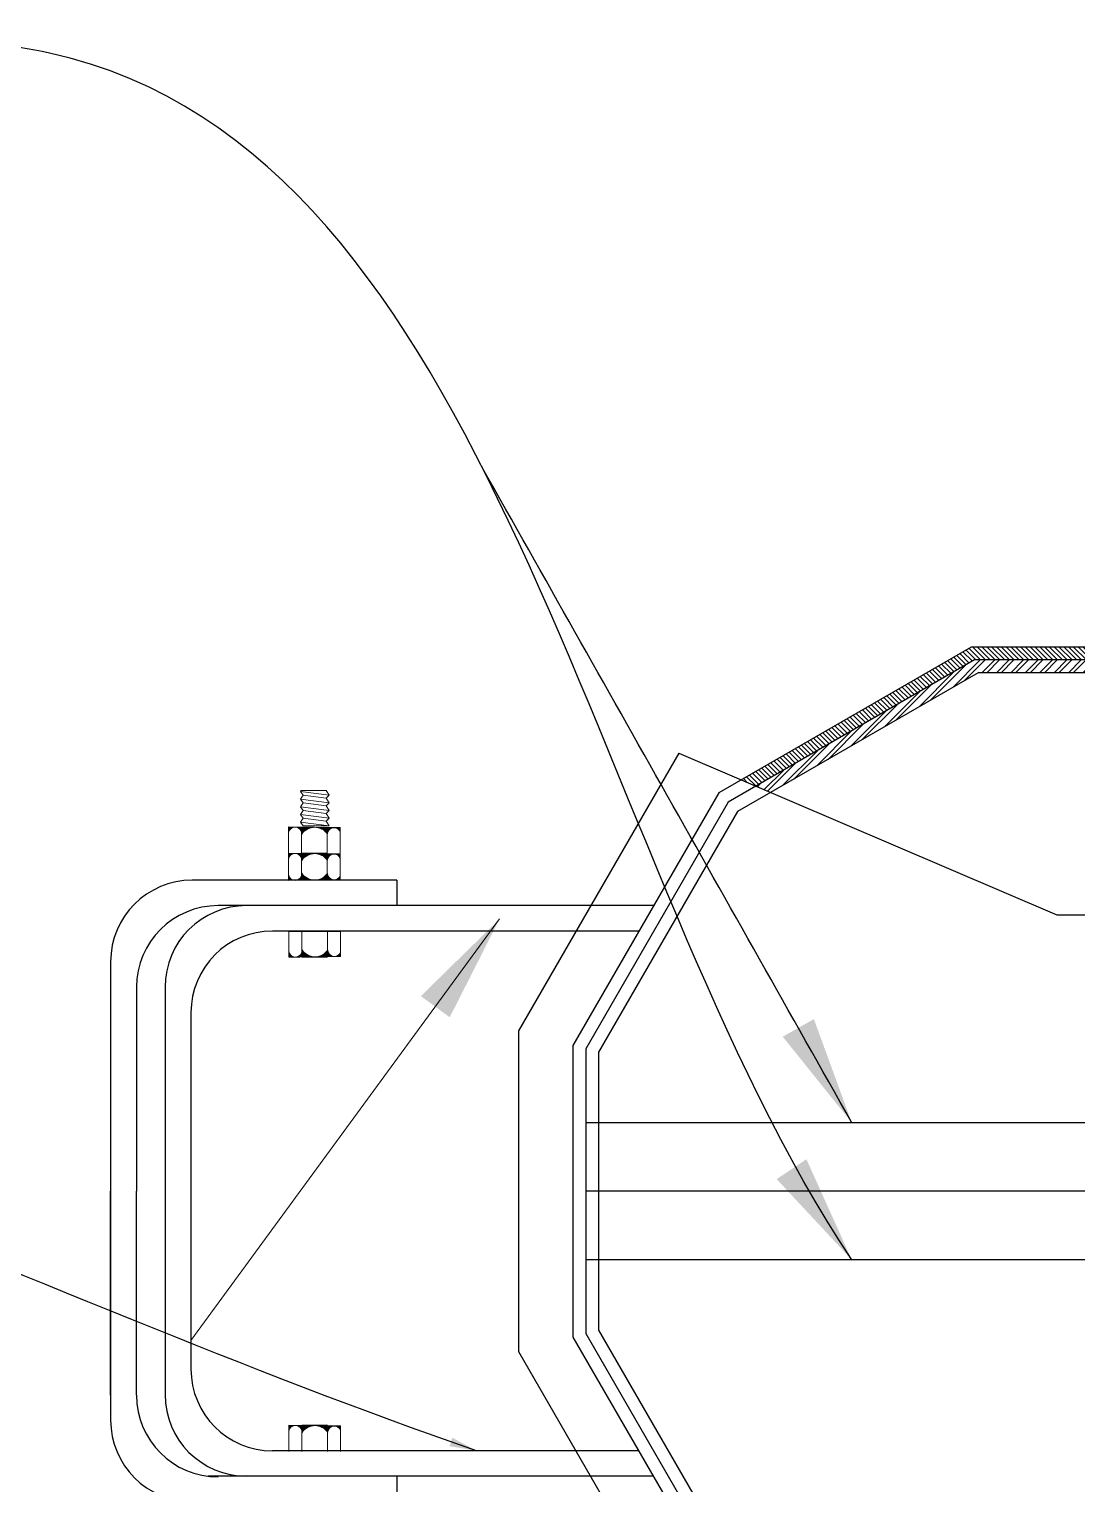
# Model space of a CAD drawing. Header units: centimetres. Extents: x 14 to 66415, y 14 to 43040.
# Drawn here: x 22230 to 23000, y 37621 to 38690 of the extents above; entities that cross this region are included whole.
import ezdxf

# ---------------------------------------------------------------- set-up
doc = ezdxf.new("R2010")
doc.units = ezdxf.units.CM
doc.header["$LTSCALE"] = 10
doc.header["$MEASUREMENT"] = 0
doc.layers.add('ACERO1', color=144, linetype='CONTINUOUS')
doc.layers.add('TEXTOS', color=7, linetype='CONTINUOUS')
doc.styles.get("Standard").update_dxf_attribs({"font": ''})
doc.styles.get('Standard').set_extended_font_data('Zurich Ex BT')
doc.dimstyles.get("Standard").update_dxf_attribs({"dimtxt": 200, "dimasz": 80, "dimexe": 3, "dimexo": 10, "dimgap": 0.09, "dimtad": 0, "dimtih": 1, "dimtoh": 1, "dimzin": 0, "dimdsep": 46, "dimtxsty": 'Standard', "dimcen": 0.09, "dimclrd": 256, "dimclre": 256, "dimclrt": 256, "dimadec": 0, "dimazin": 0, "dimtfac": 1, "dimtofl": 0, "dimtmove": 0, "dimatfit": 3, "dimfxl": 0, "dimtolj": 1, "dimtzin": 0, "dimlwd": 0, "dimlwe": 0, "dimarcsym": 0})

msp = doc.modelspace()

# ---------------------------------------------------------------- hatches: boundary and pattern name
at = {"layer": 'ACERO1'}
h = msp.add_hatch(dxfattribs=at)
h.set_pattern_fill('ANSI31', color=256, scale=20, angle=90, style=0)
h.set_pattern_definition([(135, (38262.974, -65392.9134), (-1.76776695, -1.76776695), [])])
h.paths.add_polyline_path([(23029.706, 38235.792), (22922.526, 38235.792), (22753.542, 38138.229), (22764.337, 38133.607), (22925.045, 38226.392), (23029.706, 38226.392)])
h.paths.add_polyline_path([(23136.886, 38235.792), (23029.706, 38235.792), (23029.706, 38226.392), (23134.367, 38226.392), (23315.645, 38121.731), (23420.306, 37940.453), (23420.306, 37929.918), (23429.706, 37934.441), (23429.706, 37942.972), (23322.526, 38128.612)])
h = msp.add_hatch(dxfattribs=at)
h.set_pattern_fill('ANSI32', color=256, scale=20, style=0)
h.set_pattern_definition([(45, (38262.974, -65392.9134), (-5.30330086, 5.30330086), []), (45, (38266.5095, -65392.9134), (-5.30330086, 5.30330086), [])])
h.paths.add_polyline_path([(22927.564, 38216.992), (23029.706, 38216.992), (23029.706, 38226.392), (22925.045, 38226.392), (22764.337, 38133.607), (22775.133, 38128.986)])

# ---------------------------------------------------------------- linework, layer by layer
for p, q in [((22707.604, 38157.894), (22985.486, 38038.935)), ((22500.126, 38064.492), (22349.706, 38064.492)), ((22500.126, 38064.492), (22500.126, 38045.792)), ((22389.706, 38045.792), (22368.766, 38045.792)), ((22689.069, 38045.792), (22389.706, 38045.792)), ((22985.486, 38038.935), (23143.933, 38038.935)), ((22678.273, 38027.092), (22408.766, 38027.092)), ((22420.707, 38027.092), (22458.705, 38027.092)), ((22289.706, 38004.492), (22289.706, 37835.792)), ((22308.766, 37985.792), (22308.766, 37835.792)), ((22329.706, 37985.792), (22329.706, 37686.252)), ((22348.766, 37967.092), (22348.766, 37704.952)), ((23029.706, 37886.192), (22639.706, 37886.192)), ((22289.706, 37685.792), (22289.706, 37835.792)), ((22289.706, 37835.792), (22289.706, 37667.552)), ((22308.766, 37685.792), (22308.766, 37835.792)), ((23029.706, 37835.792), (22639.706, 37835.792)), ((23029.706, 37785.392), (22639.706, 37785.392)), ((22439.706, 37644.952), (22408.766, 37644.952)), ((22678.007, 37644.952), (22439.706, 37644.952)), ((22688.804, 37626.252), (22361.351, 37626.252)), ((22500.126, 37626.252), (22500.126, 37607.552))]:
    msp.add_line(p, q, dxfattribs=at)
at = {"layer": 'ACERO1', "lineweight": 5}
for p, q in [((22429.24, 38129.756), (22429.844, 38130.33)), ((22448.183, 38130.33), (22429.844, 38130.33)), ((22450.338, 38126.916), (22448.183, 38130.33)), ((22450.338, 38126.947), (22429.24, 38129.756)), ((22431.394, 38126.947), (22429.24, 38129.756)), ((22431.394, 38126.947), (22429.24, 38124.138)), ((22450.338, 38121.329), (22429.24, 38124.138)), ((22431.394, 38121.329), (22429.24, 38124.138)), ((22431.394, 38121.329), (22429.24, 38118.519)), ((22448.183, 38124.712), (22431.394, 38126.947)), ((22448.183, 38119.093), (22431.394, 38121.329)), ((22448.183, 38124.712), (22450.338, 38126.947)), ((22450.338, 38121.298), (22448.183, 38124.712)), ((22448.183, 38119.093), (22450.338, 38121.329)), ((22431.394, 38115.68), (22429.24, 38118.489)), ((22450.338, 38115.68), (22429.24, 38118.489)), ((22431.394, 38115.68), (22429.24, 38112.87)), ((22431.394, 38110.03), (22429.24, 38112.84)), ((22450.338, 38110.03), (22429.24, 38112.84)), ((22431.394, 38110.03), (22429.24, 38107.221)), ((22448.183, 38113.444), (22431.394, 38115.68)), ((22448.183, 38107.795), (22431.394, 38110.03)), ((22450.338, 38115.68), (22448.183, 38119.093)), ((22448.183, 38113.444), (22450.338, 38115.68)), ((22450.338, 38110.03), (22448.183, 38113.444)), ((22448.183, 38107.795), (22450.338, 38110.03)), ((22420.519, 38099.03), (22420.519, 38103.617)), ((22420.519, 38103.617), (22458.517, 38103.153)), ((22425.329, 38103.518), (22420.519, 38103.518)), ((22424.352, 38103.4), (22420.519, 38103.4)), ((22423.919, 38103.281), (22420.519, 38103.281)), ((22423.593, 38103.162), (22420.519, 38103.162)), ((22423.324, 38103.043), (22420.519, 38103.043)), ((22423.091, 38102.925), (22420.519, 38102.925)), ((22422.885, 38102.806), (22420.519, 38102.806)), ((22422.7, 38102.687), (22420.519, 38102.687)), ((22422.531, 38102.568), (22420.519, 38102.568)), ((22422.376, 38102.45), (22420.519, 38102.45)), ((22422.233, 38102.331), (22420.519, 38102.331)), ((22422.101, 38102.212), (22420.519, 38102.212)), ((22421.978, 38102.093), (22420.519, 38102.093)), ((22421.862, 38101.975), (22420.519, 38101.975)), ((22421.755, 38101.856), (22420.519, 38101.856)), ((22421.654, 38101.737), (22420.519, 38101.737)), ((22421.559, 38101.618), (22420.519, 38101.618)), ((22421.471, 38101.5), (22420.519, 38101.5)), ((22421.387, 38101.381), (22420.519, 38101.381)), ((22421.309, 38101.262), (22420.519, 38101.262)), ((22421.236, 38101.143), (22420.519, 38101.143)), ((22421.167, 38101.025), (22420.519, 38101.025)), ((22421.102, 38100.906), (22420.519, 38100.906)), ((22421.042, 38100.787), (22420.519, 38100.787)), ((22420.986, 38100.669), (22420.519, 38100.669)), ((22420.933, 38100.55), (22420.519, 38100.55)), ((22420.884, 38100.431), (22420.519, 38100.431)), ((22420.839, 38100.312), (22420.519, 38100.312)), ((22420.798, 38100.194), (22420.519, 38100.194)), ((22420.759, 38100.075), (22420.519, 38100.075)), ((22420.724, 38099.956), (22420.519, 38099.956)), ((22420.693, 38099.837), (22420.519, 38099.837)), ((22420.664, 38099.719), (22420.519, 38099.719)), ((22420.639, 38099.6), (22420.519, 38099.6)), ((22420.616, 38099.481), (22420.519, 38099.481)), ((22420.597, 38099.362), (22420.519, 38099.362)), ((22420.58, 38099.244), (22420.519, 38099.244)), ((22420.567, 38099.125), (22420.519, 38099.125)), ((22420.558, 38099.03), (22420.519, 38099.03)), ((22420.519, 38084.385), (22420.519, 38098.932)), ((22428.623, 38103.518), (22425.524, 38103.518)), ((22438.342, 38103.4), (22426.501, 38103.4)), ((22438.538, 38103.281), (22426.934, 38103.281)), ((22437.728, 38103.162), (22427.26, 38103.162)), ((22437.161, 38103.043), (22427.53, 38103.043)), ((22436.701, 38102.925), (22427.762, 38102.925)), ((22436.305, 38102.806), (22427.968, 38102.806)), ((22435.953, 38102.687), (22428.154, 38102.687)), ((22435.634, 38102.568), (22428.322, 38102.568)), ((22435.341, 38102.45), (22428.477, 38102.45)), ((22435.069, 38102.331), (22428.62, 38102.331)), ((22434.815, 38102.212), (22428.752, 38102.212)), ((22434.576, 38102.093), (22428.876, 38102.093)), ((22434.35, 38101.975), (22428.991, 38101.975)), ((22434.136, 38101.856), (22429.098, 38101.856)), ((22433.931, 38101.737), (22429.199, 38101.737)), ((22450.338, 38104.381), (22429.24, 38107.191)), ((22431.394, 38104.381), (22429.24, 38107.191)), ((22433.736, 38101.618), (22429.294, 38101.618)), ((22433.55, 38101.5), (22429.383, 38101.5)), ((22433.371, 38101.381), (22429.466, 38101.381)), ((22433.199, 38101.262), (22429.544, 38101.262)), ((22433.033, 38101.143), (22429.618, 38101.143)), ((22432.873, 38101.025), (22429.686, 38101.025)), ((22432.719, 38100.906), (22429.751, 38100.906)), ((22432.57, 38100.787), (22429.811, 38100.787)), ((22432.427, 38100.669), (22429.868, 38100.669)), ((22432.287, 38100.55), (22429.92, 38100.55)), ((22432.152, 38100.431), (22429.969, 38100.431)), ((22432.022, 38100.312), (22430.014, 38100.312)), ((22430.019, 38084.385), (22430.019, 38103.501)), ((22431.895, 38100.194), (22430.056, 38100.194)), ((22431.772, 38100.075), (22430.094, 38100.075)), ((22431.653, 38099.956), (22430.129, 38099.956)), ((22431.537, 38099.837), (22430.161, 38099.837)), ((22431.424, 38099.719), (22430.189, 38099.719)), ((22431.314, 38099.6), (22430.215, 38099.6)), ((22431.208, 38099.481), (22430.237, 38099.481)), ((22431.104, 38099.362), (22430.257, 38099.362)), ((22431.004, 38099.244), (22430.273, 38099.244)), ((22430.906, 38099.125), (22430.286, 38099.125)), ((22430.81, 38099.006), (22430.297, 38099.006)), ((22430.717, 38098.887), (22430.304, 38098.887)), ((22430.37, 38098.412), (22430.306, 38098.412)), ((22430.627, 38098.769), (22430.309, 38098.769)), ((22430.454, 38098.531), (22430.31, 38098.531)), ((22430.539, 38098.65), (22430.311, 38098.65)), ((22450.338, 38104.381), (22431.394, 38104.381)), ((22448.06, 38103.281), (22441.049, 38103.281)), ((22457.779, 38103.162), (22441.859, 38103.162)), ((22453.28, 38103.043), (22442.426, 38103.043)), ((22452.716, 38102.925), (22442.886, 38102.925)), ((22452.344, 38102.806), (22443.282, 38102.806)), ((22452.048, 38102.687), (22443.634, 38102.687)), ((22451.799, 38102.568), (22443.953, 38102.568)), ((22451.581, 38102.45), (22444.246, 38102.45)), ((22451.386, 38102.331), (22444.517, 38102.331)), ((22451.211, 38102.212), (22444.771, 38102.212)), ((22451.05, 38102.093), (22445.011, 38102.093)), ((22450.903, 38101.975), (22445.237, 38101.975)), ((22450.766, 38101.856), (22445.451, 38101.856)), ((22450.64, 38101.737), (22445.655, 38101.737)), ((22450.522, 38101.618), (22445.85, 38101.618)), ((22450.412, 38101.5), (22446.037, 38101.5)), ((22450.309, 38101.381), (22446.216, 38101.381)), ((22450.212, 38101.262), (22446.388, 38101.262)), ((22450.122, 38101.143), (22446.554, 38101.143)), ((22450.037, 38101.025), (22446.713, 38101.025)), ((22449.957, 38100.906), (22446.867, 38100.906)), ((22449.883, 38100.787), (22447.016, 38100.787)), ((22449.813, 38100.669), (22447.16, 38100.669)), ((22449.748, 38100.55), (22447.299, 38100.55)), ((22449.687, 38100.431), (22447.434, 38100.431)), ((22449.63, 38100.312), (22447.565, 38100.312)), ((22449.576, 38100.194), (22447.692, 38100.194)), ((22449.527, 38100.075), (22447.815, 38100.075)), ((22449.482, 38099.956), (22447.934, 38099.956)), ((22449.44, 38099.837), (22448.05, 38099.837)), ((22449.401, 38099.719), (22448.163, 38099.719)), ((22450.338, 38104.381), (22448.183, 38107.795)), ((22449.366, 38099.6), (22448.272, 38099.6)), ((22449.334, 38099.481), (22448.379, 38099.481)), ((22449.305, 38099.362), (22448.482, 38099.362)), ((22449.28, 38099.244), (22448.583, 38099.244)), ((22449.257, 38099.125), (22448.681, 38099.125)), ((22449.238, 38099.006), (22448.776, 38099.006)), ((22449.222, 38098.887), (22448.869, 38098.887)), ((22449.208, 38098.769), (22448.96, 38098.769)), ((22449.017, 38084.385), (22449.017, 38103.269)), ((22449.198, 38098.65), (22449.047, 38098.65)), ((22449.191, 38098.531), (22449.133, 38098.531)), ((22458.517, 38103.043), (22454.692, 38103.043)), ((22458.517, 38102.925), (22455.256, 38102.925)), ((22458.517, 38102.806), (22455.629, 38102.806)), ((22458.517, 38102.687), (22455.924, 38102.687)), ((22458.517, 38102.568), (22456.173, 38102.568)), ((22458.517, 38102.45), (22456.391, 38102.45)), ((22458.517, 38102.331), (22456.586, 38102.331)), ((22458.517, 38102.212), (22456.761, 38102.212)), ((22458.517, 38102.093), (22456.922, 38102.093)), ((22458.517, 38101.975), (22457.069, 38101.975)), ((22458.517, 38101.856), (22457.206, 38101.856)), ((22458.517, 38101.737), (22457.333, 38101.737)), ((22458.517, 38101.618), (22457.45, 38101.618)), ((22458.517, 38101.5), (22457.561, 38101.5)), ((22458.517, 38101.381), (22457.664, 38101.381)), ((22458.517, 38101.262), (22457.76, 38101.262)), ((22458.517, 38101.143), (22457.851, 38101.143)), ((22458.517, 38101.025), (22457.935, 38101.025)), ((22458.517, 38100.906), (22458.015, 38100.906)), ((22458.517, 38100.787), (22458.089, 38100.787)), ((22458.517, 38100.669), (22458.159, 38100.669)), ((22458.517, 38100.55), (22458.225, 38100.55)), ((22458.517, 38100.431), (22458.286, 38100.431)), ((22458.517, 38100.312), (22458.343, 38100.312)), ((22458.517, 38100.194), (22458.396, 38100.194)), ((22458.517, 38100.075), (22458.445, 38100.075)), ((22458.517, 38099.956), (22458.491, 38099.956)), ((22458.517, 38099.884), (22458.517, 38103.153)), ((22458.517, 38084.385), (22458.517, 38099.776)), ((22420.519, 38079.685), (22420.519, 38084.272)), ((22420.519, 38084.272), (22458.517, 38083.808)), ((22425.329, 38084.173), (22420.519, 38084.173)), ((22424.352, 38084.055), (22420.519, 38084.055)), ((22423.919, 38083.936), (22420.519, 38083.936)), ((22423.593, 38083.817), (22420.519, 38083.817)), ((22423.324, 38083.698), (22420.519, 38083.698)), ((22423.091, 38083.58), (22420.519, 38083.58)), ((22422.885, 38083.461), (22420.519, 38083.461)), ((22420.519, 38083.456), (22420.519, 38068.909)), ((22422.7, 38083.342), (22420.519, 38083.342)), ((22422.531, 38083.224), (22420.519, 38083.224)), ((22422.376, 38083.105), (22420.519, 38083.105)), ((22422.233, 38082.986), (22420.519, 38082.986)), ((22422.101, 38082.867), (22420.519, 38082.867)), ((22421.978, 38082.749), (22420.519, 38082.749)), ((22421.862, 38082.63), (22420.519, 38082.63)), ((22421.755, 38082.511), (22420.519, 38082.511)), ((22421.654, 38082.392), (22420.519, 38082.392)), ((22421.559, 38082.274), (22420.519, 38082.274)), ((22421.471, 38082.155), (22420.519, 38082.155)), ((22421.387, 38082.036), (22420.519, 38082.036)), ((22421.309, 38081.917), (22420.519, 38081.917)), ((22421.236, 38081.799), (22420.519, 38081.799)), ((22421.167, 38081.68), (22420.519, 38081.68)), ((22421.102, 38081.561), (22420.519, 38081.561)), ((22421.042, 38081.442), (22420.519, 38081.442)), ((22420.986, 38081.324), (22420.519, 38081.324)), ((22420.933, 38081.205), (22420.519, 38081.205)), ((22420.884, 38081.086), (22420.519, 38081.086)), ((22420.839, 38080.967), (22420.519, 38080.967)), ((22420.798, 38080.849), (22420.519, 38080.849)), ((22420.759, 38080.73), (22420.519, 38080.73)), ((22420.724, 38080.611), (22420.519, 38080.611)), ((22420.693, 38080.492), (22420.519, 38080.492)), ((22420.664, 38080.374), (22420.519, 38080.374)), ((22420.639, 38080.255), (22420.519, 38080.255)), ((22420.616, 38080.136), (22420.519, 38080.136)), ((22420.597, 38080.018), (22420.519, 38080.018)), ((22420.58, 38079.899), (22420.519, 38079.899)), ((22420.567, 38079.78), (22420.519, 38079.78)), ((22420.558, 38079.685), (22420.519, 38079.685)), ((22428.623, 38084.173), (22425.524, 38084.173)), ((22438.342, 38084.055), (22426.501, 38084.055)), ((22438.538, 38083.936), (22426.934, 38083.936)), ((22437.728, 38083.817), (22427.26, 38083.817)), ((22437.161, 38083.698), (22427.53, 38083.698)), ((22436.701, 38083.58), (22427.762, 38083.58)), ((22436.305, 38083.461), (22427.968, 38083.461)), ((22435.953, 38083.342), (22428.154, 38083.342)), ((22435.634, 38083.224), (22428.322, 38083.224)), ((22435.341, 38083.105), (22428.477, 38083.105)), ((22435.069, 38082.986), (22428.62, 38082.986)), ((22434.815, 38082.867), (22428.752, 38082.867)), ((22434.576, 38082.749), (22428.876, 38082.749)), ((22434.35, 38082.63), (22428.991, 38082.63)), ((22434.136, 38082.511), (22429.098, 38082.511)), ((22433.931, 38082.392), (22429.199, 38082.392)), ((22433.736, 38082.274), (22429.294, 38082.274)), ((22433.55, 38082.155), (22429.383, 38082.155)), ((22433.371, 38082.036), (22429.466, 38082.036)), ((22433.199, 38081.917), (22429.544, 38081.917)), ((22433.033, 38081.799), (22429.618, 38081.799)), ((22432.873, 38081.68), (22429.686, 38081.68)), ((22432.719, 38081.561), (22429.751, 38081.561)), ((22432.57, 38081.442), (22429.811, 38081.442)), ((22432.427, 38081.324), (22429.868, 38081.324)), ((22432.287, 38081.205), (22429.92, 38081.205)), ((22432.152, 38081.086), (22429.969, 38081.086)), ((22432.022, 38080.967), (22430.014, 38080.967)), ((22449.017, 38084.353), (22430.019, 38084.353)), ((22430.019, 38083.456), (22430.019, 38064.34)), ((22431.895, 38080.849), (22430.056, 38080.849)), ((22431.772, 38080.73), (22430.094, 38080.73)), ((22431.653, 38080.611), (22430.129, 38080.611)), ((22431.537, 38080.492), (22430.161, 38080.492)), ((22431.424, 38080.374), (22430.189, 38080.374)), ((22431.314, 38080.255), (22430.215, 38080.255)), ((22431.208, 38080.136), (22430.237, 38080.136)), ((22431.104, 38080.018), (22430.257, 38080.018)), ((22431.004, 38079.899), (22430.273, 38079.899)), ((22430.906, 38079.78), (22430.286, 38079.78)), ((22430.81, 38079.661), (22430.297, 38079.661)), ((22430.717, 38079.543), (22430.304, 38079.543)), ((22430.37, 38079.068), (22430.306, 38079.068)), ((22430.627, 38079.424), (22430.309, 38079.424)), ((22430.454, 38079.186), (22430.31, 38079.186)), ((22430.539, 38079.305), (22430.311, 38079.305)), ((22448.06, 38083.936), (22441.049, 38083.936)), ((22457.779, 38083.817), (22441.859, 38083.817)), ((22453.28, 38083.698), (22442.426, 38083.698)), ((22452.716, 38083.58), (22442.886, 38083.58)), ((22452.344, 38083.461), (22443.282, 38083.461)), ((22452.048, 38083.342), (22443.634, 38083.342)), ((22451.799, 38083.224), (22443.953, 38083.224)), ((22451.581, 38083.105), (22444.246, 38083.105)), ((22451.386, 38082.986), (22444.517, 38082.986)), ((22451.211, 38082.867), (22444.771, 38082.867)), ((22451.05, 38082.749), (22445.011, 38082.749)), ((22450.903, 38082.63), (22445.237, 38082.63)), ((22450.766, 38082.511), (22445.451, 38082.511)), ((22450.64, 38082.392), (22445.655, 38082.392)), ((22450.522, 38082.274), (22445.85, 38082.274)), ((22450.412, 38082.155), (22446.037, 38082.155)), ((22450.309, 38082.036), (22446.216, 38082.036)), ((22450.212, 38081.917), (22446.388, 38081.917)), ((22450.122, 38081.799), (22446.554, 38081.799)), ((22450.037, 38081.68), (22446.713, 38081.68)), ((22449.957, 38081.561), (22446.867, 38081.561)), ((22449.883, 38081.442), (22447.016, 38081.442)), ((22449.813, 38081.324), (22447.16, 38081.324)), ((22449.748, 38081.205), (22447.299, 38081.205)), ((22449.687, 38081.086), (22447.434, 38081.086)), ((22449.63, 38080.967), (22447.565, 38080.967)), ((22449.576, 38080.849), (22447.692, 38080.849)), ((22449.527, 38080.73), (22447.815, 38080.73)), ((22449.482, 38080.611), (22447.934, 38080.611)), ((22449.44, 38080.492), (22448.05, 38080.492)), ((22449.401, 38080.374), (22448.163, 38080.374)), ((22449.366, 38080.255), (22448.272, 38080.255)), ((22449.334, 38080.136), (22448.379, 38080.136)), ((22449.305, 38080.018), (22448.482, 38080.018)), ((22449.28, 38079.899), (22448.583, 38079.899)), ((22449.257, 38079.78), (22448.681, 38079.78)), ((22449.238, 38079.661), (22448.776, 38079.661)), ((22449.222, 38079.543), (22448.869, 38079.543)), ((22449.208, 38079.424), (22448.96, 38079.424)), ((22449.017, 38083.456), (22449.017, 38064.572)), ((22449.198, 38079.305), (22449.047, 38079.305)), ((22449.191, 38079.186), (22449.133, 38079.186)), ((22458.517, 38083.698), (22454.692, 38083.698)), ((22458.517, 38083.58), (22455.256, 38083.58)), ((22458.517, 38083.461), (22455.629, 38083.461)), ((22458.517, 38083.342), (22455.924, 38083.342)), ((22458.517, 38083.224), (22456.173, 38083.224)), ((22458.517, 38083.105), (22456.391, 38083.105)), ((22458.517, 38082.986), (22456.586, 38082.986)), ((22458.517, 38082.867), (22456.761, 38082.867)), ((22458.517, 38082.749), (22456.922, 38082.749)), ((22458.517, 38082.63), (22457.069, 38082.63)), ((22458.517, 38082.511), (22457.206, 38082.511)), ((22458.517, 38082.392), (22457.333, 38082.392)), ((22458.517, 38082.274), (22457.45, 38082.274)), ((22458.517, 38082.155), (22457.561, 38082.155)), ((22458.517, 38082.036), (22457.664, 38082.036)), ((22458.517, 38081.917), (22457.76, 38081.917)), ((22458.517, 38081.799), (22457.851, 38081.799)), ((22458.517, 38081.68), (22457.935, 38081.68)), ((22458.517, 38081.561), (22458.015, 38081.561)), ((22458.517, 38081.442), (22458.089, 38081.442)), ((22458.517, 38081.324), (22458.159, 38081.324)), ((22458.517, 38081.205), (22458.225, 38081.205)), ((22458.517, 38081.086), (22458.286, 38081.086)), ((22458.517, 38080.967), (22458.343, 38080.967)), ((22458.517, 38080.849), (22458.396, 38080.849)), ((22458.517, 38080.73), (22458.445, 38080.73)), ((22458.517, 38080.611), (22458.491, 38080.611)), ((22458.517, 38080.539), (22458.517, 38083.808)), ((22458.517, 38083.456), (22458.517, 38068.066)), ((22420.519, 38068.812), (22420.519, 38064.224)), ((22420.558, 38068.812), (22420.519, 38068.812)), ((22420.567, 38068.717), (22420.519, 38068.717)), ((22420.58, 38068.598), (22420.519, 38068.598)), ((22420.597, 38068.479), (22420.519, 38068.479)), ((22420.616, 38068.36), (22420.519, 38068.36)), ((22420.639, 38068.242), (22420.519, 38068.242)), ((22420.664, 38068.123), (22420.519, 38068.123)), ((22420.693, 38068.004), (22420.519, 38068.004)), ((22420.724, 38067.886), (22420.519, 38067.886)), ((22420.759, 38067.767), (22420.519, 38067.767)), ((22420.798, 38067.648), (22420.519, 38067.648)), ((22420.839, 38067.529), (22420.519, 38067.529)), ((22420.884, 38067.411), (22420.519, 38067.411)), ((22420.933, 38067.292), (22420.519, 38067.292)), ((22420.986, 38067.173), (22420.519, 38067.173)), ((22421.042, 38067.054), (22420.519, 38067.054)), ((22421.102, 38066.936), (22420.519, 38066.936)), ((22421.167, 38066.817), (22420.519, 38066.817)), ((22421.236, 38066.698), (22420.519, 38066.698)), ((22421.309, 38066.579), (22420.519, 38066.579)), ((22421.387, 38066.461), (22420.519, 38066.461)), ((22421.471, 38066.342), (22420.519, 38066.342)), ((22421.559, 38066.223), (22420.519, 38066.223)), ((22421.654, 38066.104), (22420.519, 38066.104)), ((22433.931, 38066.104), (22429.199, 38066.104)), ((22433.736, 38066.223), (22429.294, 38066.223)), ((22433.55, 38066.342), (22429.383, 38066.342)), ((22433.371, 38066.461), (22429.466, 38066.461)), ((22433.199, 38066.579), (22429.544, 38066.579)), ((22433.033, 38066.698), (22429.618, 38066.698)), ((22432.873, 38066.817), (22429.686, 38066.817)), ((22432.719, 38066.936), (22429.751, 38066.936)), ((22432.57, 38067.054), (22429.811, 38067.054)), ((22432.427, 38067.173), (22429.868, 38067.173)), ((22432.287, 38067.292), (22429.92, 38067.292)), ((22432.152, 38067.411), (22429.969, 38067.411)), ((22432.022, 38067.529), (22430.014, 38067.529)), ((22431.895, 38067.648), (22430.056, 38067.648)), ((22431.772, 38067.767), (22430.094, 38067.767)), ((22431.653, 38067.886), (22430.129, 38067.886)), ((22431.537, 38068.004), (22430.161, 38068.004)), ((22431.424, 38068.123), (22430.189, 38068.123)), ((22431.314, 38068.242), (22430.215, 38068.242)), ((22431.208, 38068.36), (22430.237, 38068.36)), ((22431.104, 38068.479), (22430.257, 38068.479)), ((22431.004, 38068.598), (22430.273, 38068.598)), ((22430.906, 38068.717), (22430.286, 38068.717)), ((22430.81, 38068.835), (22430.297, 38068.835)), ((22430.717, 38068.954), (22430.304, 38068.954)), ((22430.37, 38069.429), (22430.306, 38069.429)), ((22430.627, 38069.073), (22430.309, 38069.073)), ((22430.454, 38069.31), (22430.31, 38069.31)), ((22430.539, 38069.192), (22430.311, 38069.192)), ((22450.64, 38066.104), (22445.655, 38066.104)), ((22450.522, 38066.223), (22445.85, 38066.223)), ((22450.412, 38066.342), (22446.037, 38066.342)), ((22450.309, 38066.461), (22446.216, 38066.461)), ((22450.212, 38066.579), (22446.388, 38066.579)), ((22450.122, 38066.698), (22446.554, 38066.698)), ((22450.037, 38066.817), (22446.713, 38066.817)), ((22449.957, 38066.936), (22446.867, 38066.936)), ((22449.883, 38067.054), (22447.016, 38067.054)), ((22449.813, 38067.173), (22447.16, 38067.173)), ((22449.748, 38067.292), (22447.299, 38067.292)), ((22449.687, 38067.411), (22447.434, 38067.411)), ((22449.63, 38067.529), (22447.565, 38067.529)), ((22449.576, 38067.648), (22447.692, 38067.648)), ((22449.527, 38067.767), (22447.815, 38067.767)), ((22449.482, 38067.886), (22447.934, 38067.886)), ((22449.44, 38068.004), (22448.05, 38068.004)), ((22449.401, 38068.123), (22448.163, 38068.123)), ((22449.366, 38068.242), (22448.272, 38068.242)), ((22449.334, 38068.36), (22448.379, 38068.36)), ((22449.305, 38068.479), (22448.482, 38068.479)), ((22449.28, 38068.598), (22448.583, 38068.598)), ((22449.257, 38068.717), (22448.681, 38068.717)), ((22449.238, 38068.835), (22448.776, 38068.835)), ((22449.222, 38068.954), (22448.869, 38068.954)), ((22449.208, 38069.073), (22448.96, 38069.073)), ((22449.198, 38069.192), (22449.047, 38069.192)), ((22449.191, 38069.31), (22449.133, 38069.31)), ((22458.517, 38066.104), (22457.333, 38066.104)), ((22458.517, 38066.223), (22457.45, 38066.223)), ((22458.517, 38066.342), (22457.561, 38066.342)), ((22458.517, 38066.461), (22457.664, 38066.461)), ((22458.517, 38066.579), (22457.76, 38066.579)), ((22458.517, 38066.698), (22457.851, 38066.698)), ((22458.517, 38066.817), (22457.935, 38066.817)), ((22458.517, 38066.936), (22458.015, 38066.936)), ((22458.517, 38067.054), (22458.089, 38067.054)), ((22458.517, 38067.173), (22458.159, 38067.173)), ((22458.517, 38067.292), (22458.225, 38067.292)), ((22458.517, 38067.411), (22458.286, 38067.411)), ((22458.517, 38067.529), (22458.343, 38067.529)), ((22458.517, 38067.648), (22458.396, 38067.648)), ((22458.517, 38067.767), (22458.445, 38067.767)), ((22458.517, 38067.886), (22458.491, 38067.886)), ((22458.517, 38067.958), (22458.517, 38064.689)), ((22421.755, 38065.986), (22420.519, 38065.986)), ((22421.862, 38065.867), (22420.519, 38065.867)), ((22421.978, 38065.748), (22420.519, 38065.748)), ((22422.101, 38065.629), (22420.519, 38065.629)), ((22422.233, 38065.511), (22420.519, 38065.511)), ((22422.376, 38065.392), (22420.519, 38065.392)), ((22422.531, 38065.273), (22420.519, 38065.273)), ((22420.519, 38064.224), (22458.517, 38064.689)), ((22438.342, 38064.442), (22426.501, 38064.442)), ((22438.538, 38064.561), (22426.934, 38064.561)), ((22437.728, 38064.679), (22427.26, 38064.679)), ((22437.161, 38064.798), (22427.53, 38064.798)), ((22436.701, 38064.917), (22427.762, 38064.917)), ((22436.305, 38065.036), (22427.968, 38065.036)), ((22435.953, 38065.154), (22428.154, 38065.154)), ((22435.634, 38065.273), (22428.322, 38065.273)), ((22435.341, 38065.392), (22428.477, 38065.392)), ((22435.069, 38065.511), (22428.62, 38065.511)), ((22434.815, 38065.629), (22428.752, 38065.629)), ((22434.576, 38065.748), (22428.876, 38065.748)), ((22434.35, 38065.867), (22428.991, 38065.867)), ((22434.136, 38065.986), (22429.098, 38065.986)), ((22448.06, 38064.561), (22441.049, 38064.561)), ((22457.779, 38064.679), (22441.859, 38064.679)), ((22453.28, 38064.798), (22442.426, 38064.798)), ((22452.716, 38064.917), (22442.886, 38064.917)), ((22452.344, 38065.036), (22443.282, 38065.036)), ((22452.048, 38065.154), (22443.634, 38065.154)), ((22451.799, 38065.273), (22443.953, 38065.273)), ((22451.581, 38065.392), (22444.246, 38065.392)), ((22451.386, 38065.511), (22444.517, 38065.511)), ((22451.211, 38065.629), (22444.771, 38065.629)), ((22451.05, 38065.748), (22445.011, 38065.748)), ((22450.903, 38065.867), (22445.237, 38065.867)), ((22450.766, 38065.986), (22445.451, 38065.986)), ((22458.517, 38064.798), (22454.692, 38064.798)), ((22458.517, 38064.917), (22455.256, 38064.917)), ((22458.517, 38065.036), (22455.629, 38065.036)), ((22458.517, 38065.154), (22455.924, 38065.154)), ((22458.517, 38065.273), (22456.173, 38065.273)), ((22458.517, 38065.392), (22456.391, 38065.392)), ((22458.517, 38065.511), (22456.586, 38065.511)), ((22458.517, 38065.629), (22456.761, 38065.629)), ((22458.517, 38065.748), (22456.922, 38065.748)), ((22458.517, 38065.867), (22457.069, 38065.867)), ((22458.517, 38065.986), (22457.206, 38065.986)), ((22420.707, 38027.092), (22420.707, 38012.545)), ((22430.207, 38027.092), (22430.207, 38007.976)), ((22449.205, 38027.092), (22449.205, 38008.208)), ((22458.705, 38027.092), (22458.705, 38011.702)), ((22430.558, 38013.065), (22430.494, 38013.065)), ((22430.815, 38012.709), (22430.497, 38012.709)), ((22430.642, 38012.946), (22430.498, 38012.946)), ((22430.727, 38012.827), (22430.499, 38012.827)), ((22449.396, 38012.709), (22449.147, 38012.709)), ((22449.386, 38012.827), (22449.235, 38012.827)), ((22449.379, 38012.946), (22449.321, 38012.946)), ((22420.707, 38012.447), (22420.707, 38007.86)), ((22420.746, 38012.447), (22420.707, 38012.447)), ((22420.755, 38012.352), (22420.707, 38012.352)), ((22420.768, 38012.234), (22420.707, 38012.234)), ((22420.785, 38012.115), (22420.707, 38012.115)), ((22420.804, 38011.996), (22420.707, 38011.996)), ((22420.826, 38011.877), (22420.707, 38011.877)), ((22420.852, 38011.759), (22420.707, 38011.759)), ((22420.88, 38011.64), (22420.707, 38011.64)), ((22420.912, 38011.521), (22420.707, 38011.521)), ((22420.947, 38011.403), (22420.707, 38011.403)), ((22420.986, 38011.284), (22420.707, 38011.284)), ((22421.027, 38011.165), (22420.707, 38011.165)), ((22421.072, 38011.046), (22420.707, 38011.046)), ((22421.121, 38010.928), (22420.707, 38010.928)), ((22421.174, 38010.809), (22420.707, 38010.809)), ((22421.23, 38010.69), (22420.707, 38010.69)), ((22421.29, 38010.571), (22420.707, 38010.571)), ((22421.355, 38010.453), (22420.707, 38010.453)), ((22421.424, 38010.334), (22420.707, 38010.334)), ((22421.497, 38010.215), (22420.707, 38010.215)), ((22421.575, 38010.096), (22420.707, 38010.096)), ((22421.659, 38009.978), (22420.707, 38009.978)), ((22421.747, 38009.859), (22420.707, 38009.859)), ((22421.842, 38009.74), (22420.707, 38009.74)), ((22421.943, 38009.621), (22420.707, 38009.621)), ((22422.05, 38009.503), (22420.707, 38009.503)), ((22422.166, 38009.384), (22420.707, 38009.384)), ((22422.289, 38009.265), (22420.707, 38009.265)), ((22422.421, 38009.146), (22420.707, 38009.146)), ((22422.564, 38009.028), (22420.707, 38009.028)), ((22422.719, 38008.909), (22420.707, 38008.909)), ((22422.888, 38008.79), (22420.707, 38008.79)), ((22423.073, 38008.671), (22420.707, 38008.671)), ((22423.279, 38008.553), (22420.707, 38008.553)), ((22423.511, 38008.434), (22420.707, 38008.434)), ((22420.707, 38007.86), (22458.705, 38008.324)), ((22423.781, 38008.315), (22420.707, 38008.315)), ((22424.107, 38008.197), (22420.707, 38008.197)), ((22424.54, 38008.078), (22420.707, 38008.078)), ((22425.517, 38007.959), (22420.707, 38007.959)), ((22428.811, 38007.959), (22425.712, 38007.959)), ((22438.53, 38008.078), (22426.689, 38008.078)), ((22438.726, 38008.197), (22427.122, 38008.197)), ((22437.916, 38008.315), (22427.448, 38008.315)), ((22437.349, 38008.434), (22427.718, 38008.434)), ((22436.889, 38008.553), (22427.95, 38008.553)), ((22436.493, 38008.671), (22428.156, 38008.671)), ((22436.141, 38008.79), (22428.342, 38008.79)), ((22435.822, 38008.909), (22428.51, 38008.909)), ((22435.529, 38009.028), (22428.665, 38009.028)), ((22435.257, 38009.146), (22428.808, 38009.146)), ((22435.003, 38009.265), (22428.94, 38009.265)), ((22434.764, 38009.384), (22429.064, 38009.384)), ((22434.538, 38009.503), (22429.179, 38009.503)), ((22434.324, 38009.621), (22429.286, 38009.621)), ((22434.119, 38009.74), (22429.387, 38009.74)), ((22433.924, 38009.859), (22429.482, 38009.859)), ((22433.738, 38009.978), (22429.571, 38009.978)), ((22433.559, 38010.096), (22429.654, 38010.096)), ((22433.386, 38010.215), (22429.732, 38010.215)), ((22433.221, 38010.334), (22429.805, 38010.334)), ((22433.061, 38010.453), (22429.874, 38010.453)), ((22432.907, 38010.571), (22429.939, 38010.571)), ((22432.758, 38010.69), (22429.999, 38010.69)), ((22432.615, 38010.809), (22430.055, 38010.809)), ((22432.475, 38010.928), (22430.108, 38010.928)), ((22432.34, 38011.046), (22430.157, 38011.046)), ((22432.21, 38011.165), (22430.202, 38011.165)), ((22449.205, 38007.779), (22430.207, 38007.779)), ((22432.083, 38011.284), (22430.244, 38011.284)), ((22431.96, 38011.403), (22430.282, 38011.403)), ((22431.841, 38011.521), (22430.317, 38011.521)), ((22431.725, 38011.64), (22430.349, 38011.64)), ((22431.612, 38011.759), (22430.377, 38011.759)), ((22431.502, 38011.877), (22430.403, 38011.877)), ((22431.396, 38011.996), (22430.425, 38011.996)), ((22431.292, 38012.115), (22430.444, 38012.115)), ((22431.192, 38012.234), (22430.461, 38012.234)), ((22431.094, 38012.352), (22430.474, 38012.352)), ((22430.998, 38012.471), (22430.485, 38012.471)), ((22430.905, 38012.59), (22430.492, 38012.59)), ((22448.248, 38008.197), (22441.237, 38008.197)), ((22457.967, 38008.315), (22442.047, 38008.315)), ((22453.468, 38008.434), (22442.614, 38008.434)), ((22452.904, 38008.553), (22443.074, 38008.553)), ((22452.531, 38008.671), (22443.47, 38008.671)), ((22452.236, 38008.79), (22443.822, 38008.79)), ((22451.987, 38008.909), (22444.141, 38008.909)), ((22451.769, 38009.028), (22444.433, 38009.028)), ((22451.574, 38009.146), (22444.705, 38009.146)), ((22451.399, 38009.265), (22444.959, 38009.265)), ((22451.238, 38009.384), (22445.198, 38009.384)), ((22451.091, 38009.503), (22445.424, 38009.503)), ((22450.954, 38009.621), (22445.639, 38009.621)), ((22450.828, 38009.74), (22445.843, 38009.74)), ((22450.71, 38009.859), (22446.038, 38009.859)), ((22450.599, 38009.978), (22446.225, 38009.978)), ((22450.496, 38010.096), (22446.404, 38010.096)), ((22450.4, 38010.215), (22446.576, 38010.215)), ((22450.31, 38010.334), (22446.742, 38010.334)), ((22450.225, 38010.453), (22446.901, 38010.453)), ((22450.145, 38010.571), (22447.055, 38010.571)), ((22450.071, 38010.69), (22447.204, 38010.69)), ((22450.001, 38010.809), (22447.348, 38010.809)), ((22449.936, 38010.928), (22447.487, 38010.928)), ((22449.874, 38011.046), (22447.622, 38011.046)), ((22449.817, 38011.165), (22447.753, 38011.165)), ((22449.764, 38011.284), (22447.88, 38011.284)), ((22449.715, 38011.403), (22448.003, 38011.403)), ((22449.67, 38011.521), (22448.122, 38011.521)), ((22449.627, 38011.64), (22448.238, 38011.64)), ((22449.589, 38011.759), (22448.351, 38011.759)), ((22449.554, 38011.877), (22448.46, 38011.877)), ((22449.522, 38011.996), (22448.567, 38011.996)), ((22449.493, 38012.115), (22448.67, 38012.115)), ((22449.468, 38012.234), (22448.771, 38012.234)), ((22449.445, 38012.352), (22448.869, 38012.352)), ((22449.426, 38012.471), (22448.964, 38012.471)), ((22449.41, 38012.59), (22449.057, 38012.59)), ((22458.705, 38008.434), (22454.88, 38008.434)), ((22458.705, 38008.553), (22455.444, 38008.553)), ((22458.705, 38008.671), (22455.817, 38008.671)), ((22458.705, 38008.79), (22456.112, 38008.79)), ((22458.705, 38008.909), (22456.361, 38008.909)), ((22458.705, 38009.028), (22456.579, 38009.028)), ((22458.705, 38009.146), (22456.774, 38009.146)), ((22458.705, 38009.265), (22456.949, 38009.265)), ((22458.705, 38009.384), (22457.11, 38009.384)), ((22458.705, 38009.503), (22457.257, 38009.503)), ((22458.705, 38009.621), (22457.394, 38009.621)), ((22458.705, 38009.74), (22457.52, 38009.74)), ((22458.705, 38009.859), (22457.638, 38009.859)), ((22458.705, 38009.978), (22457.749, 38009.978)), ((22458.705, 38010.096), (22457.852, 38010.096)), ((22458.705, 38010.215), (22457.948, 38010.215)), ((22458.705, 38010.334), (22458.038, 38010.334)), ((22458.705, 38010.453), (22458.123, 38010.453)), ((22458.705, 38010.571), (22458.203, 38010.571)), ((22458.705, 38010.69), (22458.277, 38010.69)), ((22458.705, 38010.809), (22458.347, 38010.809)), ((22458.705, 38010.928), (22458.412, 38010.928)), ((22458.705, 38011.046), (22458.474, 38011.046)), ((22458.705, 38011.165), (22458.531, 38011.165)), ((22458.705, 38011.284), (22458.584, 38011.284)), ((22458.705, 38011.403), (22458.633, 38011.403)), ((22458.705, 38011.521), (22458.678, 38011.521)), ((22458.705, 38011.594), (22458.705, 38008.324)), ((22420.707, 37659.137), (22420.707, 37663.724)), ((22420.707, 37663.724), (22458.705, 37663.26)), ((22425.517, 37663.625), (22420.707, 37663.625)), ((22424.54, 37663.506), (22420.707, 37663.506)), ((22424.107, 37663.388), (22420.707, 37663.388)), ((22423.781, 37663.269), (22420.707, 37663.269)), ((22423.511, 37663.15), (22420.707, 37663.15)), ((22423.279, 37663.032), (22420.707, 37663.032)), ((22423.073, 37662.913), (22420.707, 37662.913)), ((22422.888, 37662.794), (22420.707, 37662.794)), ((22422.719, 37662.675), (22420.707, 37662.675)), ((22422.564, 37662.557), (22420.707, 37662.557)), ((22422.421, 37662.438), (22420.707, 37662.438)), ((22422.289, 37662.319), (22420.707, 37662.319)), ((22422.166, 37662.2), (22420.707, 37662.2)), ((22422.05, 37662.082), (22420.707, 37662.082)), ((22421.943, 37661.963), (22420.707, 37661.963)), ((22421.842, 37661.844), (22420.707, 37661.844)), ((22421.747, 37661.725), (22420.707, 37661.725)), ((22421.659, 37661.607), (22420.707, 37661.607)), ((22421.575, 37661.488), (22420.707, 37661.488)), ((22421.497, 37661.369), (22420.707, 37661.369)), ((22421.424, 37661.25), (22420.707, 37661.25)), ((22421.355, 37661.132), (22420.707, 37661.132)), ((22421.29, 37661.013), (22420.707, 37661.013)), ((22421.23, 37660.894), (22420.707, 37660.894)), ((22421.174, 37660.775), (22420.707, 37660.775)), ((22421.121, 37660.657), (22420.707, 37660.657)), ((22421.072, 37660.538), (22420.707, 37660.538)), ((22421.027, 37660.419), (22420.707, 37660.419)), ((22420.986, 37660.3), (22420.707, 37660.3)), ((22420.947, 37660.182), (22420.707, 37660.182)), ((22420.912, 37660.063), (22420.707, 37660.063)), ((22420.88, 37659.944), (22420.707, 37659.944)), ((22420.852, 37659.826), (22420.707, 37659.826)), ((22420.826, 37659.707), (22420.707, 37659.707)), ((22428.811, 37663.625), (22425.712, 37663.625)), ((22438.53, 37663.506), (22426.689, 37663.506)), ((22438.726, 37663.388), (22427.122, 37663.388)), ((22437.916, 37663.269), (22427.448, 37663.269)), ((22437.349, 37663.15), (22427.718, 37663.15)), ((22436.889, 37663.032), (22427.95, 37663.032)), ((22436.493, 37662.913), (22428.156, 37662.913)), ((22436.141, 37662.794), (22428.342, 37662.794)), ((22435.822, 37662.675), (22428.51, 37662.675)), ((22435.529, 37662.557), (22428.665, 37662.557)), ((22435.257, 37662.438), (22428.808, 37662.438)), ((22435.003, 37662.319), (22428.94, 37662.319)), ((22434.764, 37662.2), (22429.064, 37662.2)), ((22434.538, 37662.082), (22429.179, 37662.082)), ((22434.324, 37661.963), (22429.286, 37661.963)), ((22434.119, 37661.844), (22429.387, 37661.844)), ((22433.924, 37661.725), (22429.482, 37661.725)), ((22433.738, 37661.607), (22429.571, 37661.607)), ((22433.559, 37661.488), (22429.654, 37661.488)), ((22433.386, 37661.369), (22429.732, 37661.369)), ((22433.221, 37661.25), (22429.805, 37661.25)), ((22433.061, 37661.132), (22429.874, 37661.132)), ((22432.907, 37661.013), (22429.939, 37661.013)), ((22432.758, 37660.894), (22429.999, 37660.894)), ((22432.615, 37660.775), (22430.055, 37660.775)), ((22432.475, 37660.657), (22430.108, 37660.657)), ((22432.34, 37660.538), (22430.157, 37660.538)), ((22432.21, 37660.419), (22430.202, 37660.419)), ((22449.205, 37663.805), (22430.207, 37663.805)), ((22430.207, 37644.492), (22430.207, 37663.608)), ((22432.083, 37660.3), (22430.244, 37660.3)), ((22431.96, 37660.182), (22430.282, 37660.182)), ((22431.841, 37660.063), (22430.317, 37660.063)), ((22431.725, 37659.944), (22430.349, 37659.944)), ((22431.612, 37659.826), (22430.377, 37659.826)), ((22431.502, 37659.707), (22430.403, 37659.707)), ((22448.248, 37663.388), (22441.237, 37663.388)), ((22457.967, 37663.269), (22442.047, 37663.269)), ((22453.468, 37663.15), (22442.614, 37663.15)), ((22452.904, 37663.032), (22443.074, 37663.032)), ((22452.531, 37662.913), (22443.47, 37662.913)), ((22452.236, 37662.794), (22443.822, 37662.794)), ((22451.987, 37662.675), (22444.141, 37662.675)), ((22451.769, 37662.557), (22444.433, 37662.557)), ((22451.574, 37662.438), (22444.705, 37662.438)), ((22451.399, 37662.319), (22444.959, 37662.319)), ((22451.238, 37662.2), (22445.198, 37662.2)), ((22451.091, 37662.082), (22445.424, 37662.082)), ((22450.954, 37661.963), (22445.639, 37661.963)), ((22450.828, 37661.844), (22445.843, 37661.844)), ((22450.71, 37661.725), (22446.038, 37661.725)), ((22450.599, 37661.607), (22446.225, 37661.607)), ((22450.496, 37661.488), (22446.404, 37661.488)), ((22450.4, 37661.369), (22446.576, 37661.369)), ((22450.31, 37661.25), (22446.742, 37661.25)), ((22450.225, 37661.132), (22446.901, 37661.132)), ((22450.145, 37661.013), (22447.055, 37661.013)), ((22450.071, 37660.894), (22447.204, 37660.894)), ((22450.001, 37660.775), (22447.348, 37660.775)), ((22449.936, 37660.657), (22447.487, 37660.657)), ((22449.874, 37660.538), (22447.622, 37660.538)), ((22449.817, 37660.419), (22447.753, 37660.419)), ((22449.764, 37660.3), (22447.88, 37660.3)), ((22449.715, 37660.182), (22448.003, 37660.182)), ((22449.67, 37660.063), (22448.122, 37660.063)), ((22449.627, 37659.944), (22448.238, 37659.944)), ((22449.589, 37659.826), (22448.351, 37659.826)), ((22449.554, 37659.707), (22448.46, 37659.707)), ((22449.205, 37644.492), (22449.205, 37663.376)), ((22458.705, 37663.15), (22454.88, 37663.15)), ((22458.705, 37663.032), (22455.444, 37663.032)), ((22458.705, 37662.913), (22455.817, 37662.913)), ((22458.705, 37662.794), (22456.112, 37662.794)), ((22458.705, 37662.675), (22456.361, 37662.675)), ((22458.705, 37662.557), (22456.579, 37662.557)), ((22458.705, 37662.438), (22456.774, 37662.438)), ((22458.705, 37662.319), (22456.949, 37662.319)), ((22458.705, 37662.2), (22457.11, 37662.2)), ((22458.705, 37662.082), (22457.257, 37662.082)), ((22458.705, 37661.963), (22457.394, 37661.963)), ((22458.705, 37661.844), (22457.52, 37661.844)), ((22458.705, 37661.725), (22457.638, 37661.725)), ((22458.705, 37661.607), (22457.749, 37661.607)), ((22458.705, 37661.488), (22457.852, 37661.488)), ((22458.705, 37661.369), (22457.948, 37661.369)), ((22458.705, 37661.25), (22458.038, 37661.25)), ((22458.705, 37661.132), (22458.123, 37661.132)), ((22458.705, 37661.013), (22458.203, 37661.013)), ((22458.705, 37660.894), (22458.277, 37660.894)), ((22458.705, 37660.775), (22458.347, 37660.775)), ((22458.705, 37660.657), (22458.412, 37660.657)), ((22458.705, 37660.538), (22458.474, 37660.538)), ((22458.705, 37660.419), (22458.531, 37660.419)), ((22458.705, 37660.3), (22458.584, 37660.3)), ((22458.705, 37660.182), (22458.633, 37660.182)), ((22458.705, 37660.063), (22458.678, 37660.063)), ((22458.705, 37659.991), (22458.705, 37663.26)), ((22458.705, 37644.492), (22458.705, 37659.883)), ((22420.804, 37659.588), (22420.707, 37659.588)), ((22420.785, 37659.469), (22420.707, 37659.469)), ((22420.768, 37659.351), (22420.707, 37659.351)), ((22420.755, 37659.232), (22420.707, 37659.232)), ((22420.746, 37659.137), (22420.707, 37659.137)), ((22420.707, 37644.492), (22420.707, 37659.039)), ((22431.396, 37659.588), (22430.425, 37659.588)), ((22431.292, 37659.469), (22430.444, 37659.469)), ((22431.192, 37659.351), (22430.461, 37659.351)), ((22431.094, 37659.232), (22430.474, 37659.232)), ((22430.998, 37659.113), (22430.485, 37659.113)), ((22430.905, 37658.994), (22430.492, 37658.994)), ((22430.558, 37658.519), (22430.494, 37658.519)), ((22430.815, 37658.876), (22430.497, 37658.876)), ((22430.642, 37658.638), (22430.498, 37658.638)), ((22430.727, 37658.757), (22430.499, 37658.757)), ((22449.522, 37659.588), (22448.567, 37659.588)), ((22449.493, 37659.469), (22448.67, 37659.469)), ((22449.468, 37659.351), (22448.771, 37659.351)), ((22449.445, 37659.232), (22448.869, 37659.232)), ((22449.426, 37659.113), (22448.964, 37659.113)), ((22449.41, 37658.994), (22449.057, 37658.994)), ((22449.396, 37658.876), (22449.147, 37658.876)), ((22449.386, 37658.757), (22449.235, 37658.757)), ((22449.379, 37658.638), (22449.321, 37658.638))]:
    msp.add_line(p, q, dxfattribs=at)
at = {"layer": 'ACERO1'}
for points in [[(22922.526, 38235.792), (22736.886, 38128.612), (22629.706, 37942.972), (22629.706, 37728.612), (22736.886, 37542.972), (22922.526, 37435.792), (23136.886, 37435.792), (23322.526, 37542.972), (23429.706, 37728.612), (23429.706, 37942.972), (23322.526, 38128.612), (23136.886, 38235.792)], [(22925.045, 38226.392), (22743.767, 38121.731), (22639.106, 37940.453), (22639.106, 37731.131), (22743.767, 37549.853), (22925.045, 37445.192), (23134.367, 37445.192), (23315.645, 37549.853), (23420.306, 37731.131), (23420.306, 37940.453), (23315.645, 38121.731), (23134.367, 38226.392)], [(22927.564, 38216.992), (22750.648, 38114.85), (22648.506, 37937.934), (22648.506, 37733.65), (22750.648, 37556.734), (22927.564, 37454.592), (23131.848, 37454.592), (23308.764, 37556.734), (23410.906, 37733.65), (23410.906, 37937.934), (23308.764, 38114.85), (23131.848, 38216.992)]]:
    msp.add_lwpolyline(points, close=True, dxfattribs=at)
msp.add_lwpolyline([(22707.604, 38157.894), (22589.706, 37953.69), (22589.706, 37717.894), (22707.604, 37513.69), (22911.808, 37395.792), (23147.604, 37395.792), (23351.808, 37513.69), (23469.706, 37717.894), (23469.706, 37953.69)], dxfattribs=at)
at = {"layer": 'ACERO1', "lineweight": 5}
for centre, radius, start, end in [((22425.427, 38098.635), 4.884, 356.184728, 175.361876), ((22439.793, 38091.889), 11.461, 34.946583, 145.92702), ((22453.986, 38098.294), 4.801, 19.330612, 178.095699), ((22425.427, 38079.29), 4.884, 356.184728, 175.361876), ((22439.793, 38072.544), 11.461, 34.946583, 145.92702), ((22453.986, 38078.949), 4.801, 19.330612, 178.095699), ((22425.427, 38069.207), 4.884, 184.638124, 3.815272), ((22439.793, 38075.953), 11.461, 214.07298, 325.053417), ((22453.986, 38069.547), 4.801, 181.904301, 340.669388), ((22425.615, 38012.842), 4.884, 184.638124, 3.815272), ((22439.981, 38019.588), 11.461, 214.07298, 325.053417), ((22454.174, 38013.183), 4.801, 181.904301, 340.669388), ((22425.615, 37658.742), 4.884, 356.184728, 175.361876), ((22439.981, 37651.996), 11.461, 34.946583, 145.92702), ((22454.174, 37658.401), 4.801, 19.330612, 178.095699)]:
    msp.add_arc(centre, radius, start, end, dxfattribs=at)
at = {"layer": 'ACERO1'}
for centre, start, end in [((22349.706, 38004.492), 90, 180), ((22368.766, 37985.792), 90, 180), ((22389.706, 37985.792), 90, 180), ((22408.766, 37967.092), 90, 180), ((22408.766, 37704.952), 180, 270), ((22368.766, 37685.792), 180, 270), ((22389.706, 37686.252), 180, 270), ((22349.706, 37667.552), 180, 270)]:
    msp.add_arc(centre, 60, start, end, dxfattribs=at)

# ---------------------------------------------------------------- leaders
at = {"layer": 'TEXTOS', "path_type": 1}
for points, override in [([(22834.706, 37785.392), (22244.783, 38672.514), (22059.199, 38690.188)], {"dimgap": 0.09, "dimtad": 0}), ([(22834.706, 37886.192), (22563.203, 38367.484)], {"dimgap": 0.09, "dimtad": 0}), ([(22558.857, 37644.952), (21537.87, 37997.074), (19991.79, 37854.112)], {"dimasz": 20, "dimgap": 0.09, "dimtad": 0})]:
    msp.add_leader(points, dimstyle='Standard', override=override, dxfattribs=at)
at = {"layer": 'TEXTOS', "color": 0}
msp.add_leader([(22575.72, 38036.009), (22348.766, 37726.054)], dimstyle='Standard', override={"dimgap": 0.09, "dimtad": 0}, dxfattribs=at)

doc.saveas('drawing.dxf')
